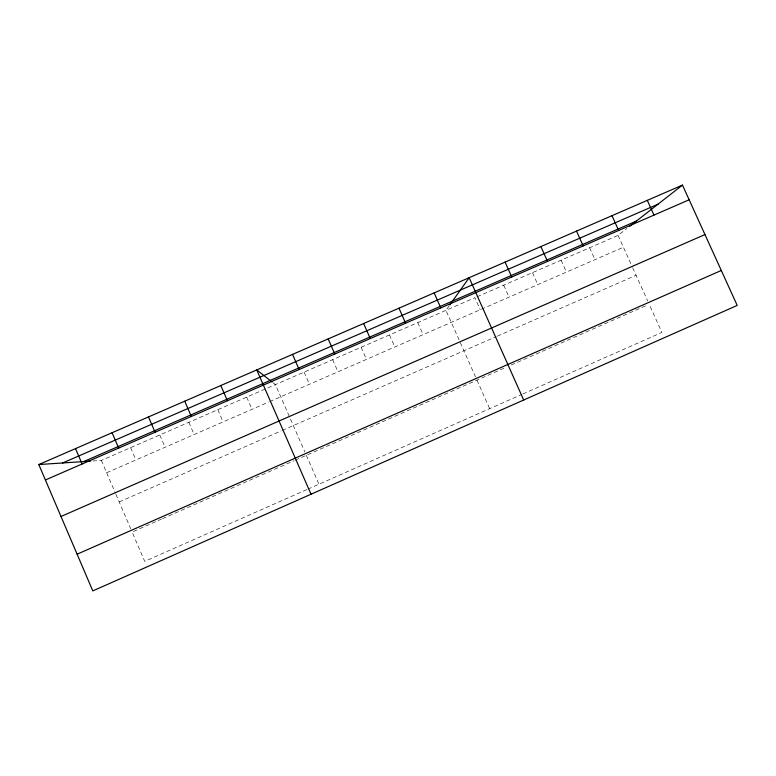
<?xml version="1.0" encoding="UTF-8"?>
<svg xmlns="http://www.w3.org/2000/svg" width="776" height="776" viewBox="0 0 776 776"><rect width="100%" height="100%" fill="white"/><g stroke="black" fill="none" stroke-linecap="round" stroke-linejoin="round"><path stroke-width="0.58" stroke-dasharray="3.88 2.91" d="M449.139 305.86L445.957 310.332L475.523 376.864M477.104 296.762L618.055 235.38L626.901 228.474M306.782 489.607L144.714 561.349L132.124 532.045L161.408 519.144M307.888 489.123L521.821 394.431M522.888 393.956L661.899 332.429L649.173 304.26M162.494 518.669L294.152 460.663M295.258 460.178L504.846 367.843M511.268 365.011L591.07 329.858M592.175 329.373L648.076 304.745M119.184 501.927L281.155 430.913M282.26 430.428L496.204 336.629M497.309 336.144L636.087 275.296M106.651 472.749L268.574 402.084M269.679 401.599L623.419 247.243M92.81 460.983L101.346 460.42L474.893 297.732L480.237 309.721M272.871 382.597L275.422 384.605L304.881 452.001M618.055 235.38L632.188 266.663M632.673 267.739L647.717 301.04M589.624 247.767L594.979 259.65M561.087 260.193L566.441 272.104M532.452 272.657L537.807 284.598M503.721 285.17L509.066 297.14M476.968 380.124L489.656 408.671M417.779 322.603L423.114 334.65M389.503 334.922L394.829 346.988M361.131 347.279L366.456 359.375M332.661 359.676L337.987 371.801M304.095 372.121L309.411 384.265M306.326 455.299L318.965 484.214M246.661 397.128L251.977 409.33M217.804 409.699L223.11 421.921M188.84 422.309L194.145 434.57M159.778 434.967L165.084 447.248M130.611 447.674L135.916 459.974M101.346 460.42L115.469 493.284M115.934 494.36L130.737 528.815"/><path stroke-width="1.16" d="M449.818 304.9L469.17 277.701L523.684 400.018M629.743 226.262L682.463 185.095L737.2 305.424L92.8 590.905L38.8 464.552L682.463 185.095M77.115 554.2L721.302 270.475M60.994 516.486L704.967 234.565M62.643 462.971L658.029 204.175M83.672 461.584L636.359 221.092M45.396 479.975L689.146 199.791M38.8 464.552L90.53 461.128M271.959 381.879L256.749 369.929L311.021 494.234M647.3 200.363L653.974 215.097M611.983 215.699L618.656 230.472M576.51 231.102L583.183 245.914M540.882 246.564L547.546 261.415M505.098 262.104L511.762 276.993M434.143 292.911L440.787 307.888M398.961 308.179L405.605 323.194M363.634 323.524L370.278 338.579M328.161 338.918L334.795 354.021M292.533 354.389L299.158 369.531M220.811 385.526L227.436 400.746M184.727 401.192L191.342 416.46M148.478 416.935L155.084 432.232M112.074 432.736L118.679 448.082M75.514 448.606L82.12 463.99"/></g></svg>
